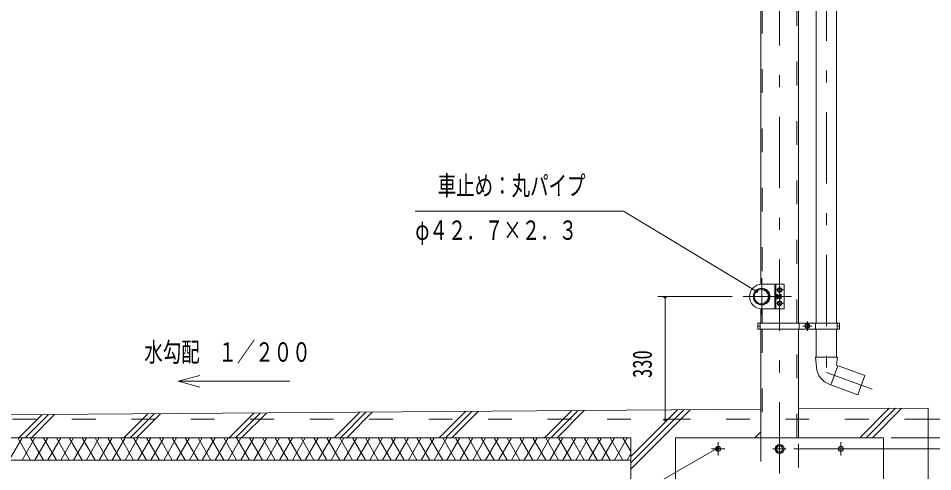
# Model space of a CAD drawing. Units: millimetres, scale not verified. Extents: x -25244 to 25244, y -10500 to 10500.
# Drawn here: x 15674 to 21824, y 891 to 3943 of the extents above; entities that cross this region are included whole.
import ezdxf
from ezdxf.enums import TextEntityAlignment as Align

# ---------------------------------------------------------------- set-up
doc = ezdxf.new("R2010")
doc.units = ezdxf.units.MM
doc.header["$LTSCALE"] = 40
doc.linetypes.add('USER2', pattern=[10, 4, -6])
doc.linetypes.add('USER3', pattern=[24, 12, -5, 2, -5])
for name, color, linetype, lineweight in [('0-6_2-02BOLD', 7, 'Continuous', 18), ('0-7_2-12HIDDEN', 3, 'USER2', 18), ('0-8_2-22CENTER', 3, 'USER3', 18), ('0-9_2-42THIN', 4, 'Continuous', 18), ('0-A_2-52DIM', 3, 'Continuous', 18), ('0-B_2-62HATCH', 2, 'Continuous', 18)]:
    doc.layers.add(name, color=color, linetype=linetype, lineweight=lineweight)
doc.styles.add('ＭＳ ゴシック', font='')
doc.styles.get('ＭＳ ゴシック').set_extended_font_data('MS Gothic')

msp = doc.modelspace()

# ---------------------------------------------------------------- linework, layer by layer
at = {"layer": '0-6_2-02BOLD'}
for p, q in [((20667.45, 5601.43), (20667.45, 2152.13)), ((20921.46, 1891.42), (20921.46, 5601.43)), ((21040.85, 5601.43), (21040.85, 1891.42)), ((21178.35, 1891.42), (21178.35, 5601.43)), ((20769.45, 2152.43), (20769.45, 1987.43)), ((20727.46, 2062.43), (20730.2, 2062.43)), ((20769.45, 2077.15), (20780.7, 2077.15)), ((20780.7, 2062.71), (20769.45, 2062.71)), ((20769.45, 2055.5), (20780.7, 2055.5)), ((20781.95, 2077.43), (20794.46, 2077.43)), ((20794.46, 2062.43), (20781.95, 2062.43)), ((20794.46, 2077.15), (20803.19, 2077.15)), ((20803.19, 2062.71), (20794.46, 2062.71)), ((20667.45, 1987.73), (20667.45, 1891.42)), ((20648.2, 1871.42), (20663.45, 1871.42)), ((20663.45, 1891.42), (20663.45, 1851.43)), ((20667.45, 1851.43), (20667.45, 1119.93)), ((20921.46, 1119.93), (20921.46, 1851.43)), ((20925.46, 1851.43), (20925.46, 1891.42)), ((21036.84, 1891.42), (21036.84, 1851.43)), ((21040.85, 1851.43), (21040.85, 1662.77)), ((21178.35, 1662.77), (21178.35, 1851.43)), ((21182.34, 1851.43), (21182.34, 1891.42)), ((21182.34, 1871.42), (21197.6, 1871.42)), ((21035.85, 1662.77), (21042, 1595.1)), ((21138.82, 1475.83), (21185.84, 1605.04)), ((15044.45, 1269.93), (20667.45, 1311.58)), ((21794.45, 1244.93), (22169.45, 1244.93))]:
    msp.add_line(p, q, dxfattribs=at)
for points in [[(20674.46, 2152.43), (20824.45, 2152.43), (20824.45, 1987.43), (20674.46, 1987.43)], [(20730.2, 2077.43), (20727.46, 2077.43), (20724.96, 2074.93), (20724.96, 2064.93), (20727.46, 2062.43), (20727.46, 2077.43)], [(20780.7, 2055.5), (20781.95, 2057.68), (20781.95, 2082.18), (20780.7, 2084.37), (20769.45, 2084.37)], [(21035.85, 1662.77), (21183.35, 1662.77), (21178.35, 1607.77), (21368.37, 1538.61), (21321.34, 1409.4), (21131.91, 1478.35)], [(20921.46, 1313.47), (21794.45, 1319.93), (21794.45, -1030.07), (18794.46, -1030.07), (18794.46, 494.93), (21794.45, 494.93)], [(19794.45, 969.93), (15044.45, 969.93), (15044.45, 1269.93)], [(19794.45, 494.93), (19794.45, 1119.93), (15044.45, 1119.93)], [(21494.45, 494.93), (21494.45, 1119.93), (20094.45, 1119.93), (20094.45, 494.93)]]:
    msp.add_lwpolyline(points, dxfattribs=at)
for points in [[(20781.95, 2107.71), (20781.95, 2122.15), (20794.46, 2129.36), (20806.96, 2122.15), (20806.96, 2107.71), (20794.46, 2100.5)], [(20781.95, 2017.71), (20794.46, 2010.5), (20806.96, 2017.71), (20806.96, 2032.15), (20794.46, 2039.36), (20781.95, 2032.15)], [(20804.46, 2082.18), (20804.46, 2057.68), (20803.19, 2055.5), (20794.46, 2055.5), (20794.46, 2084.37), (20803.19, 2084.37)], [(20648.2, 1891.42), (21197.6, 1891.42), (21197.6, 1851.43), (20648.2, 1851.43)], [(20968.65, 1864.21), (20981.15, 1856.99), (20993.65, 1864.21), (20993.65, 1878.64), (20981.15, 1885.86), (20968.65, 1878.64)], [(20782.19, 1066.18), (20806.72, 1066.18), (20818.99, 1044.93), (20806.72, 1023.68), (20782.19, 1023.68), (20769.92, 1044.93)]]:
    msp.add_lwpolyline(points, close=True, dxfattribs=at)
for centre, radius in [((20674.46, 2069.93), 56.25), ((20671.58, 2069.93), 53.38), ((20671.58, 2069.93), 47.62), ((20794.46, 2114.93), 15.62), ((20794.46, 2114.93), 12.25), ((20794.46, 2024.93), 15.62), ((20794.46, 2024.93), 12.25), ((20981.15, 1871.42), 15.62), ((20981.15, 1871.42), 12.25), ((20381.95, 1044.93), 17.5), ((20381.95, 1044.93), 15), ((20794.46, 1044.93), 30), ((20794.46, 1044.93), 20.62), ((21206.96, 1044.93), 17.5), ((21206.96, 1044.93), 15)]:
    msp.add_circle(centre, radius, dxfattribs=at)
for centre, radius, start, end in [((20674.46, 2069.93), 82.5, 90, 270), ((20776.16, 2080.76), 5.79, 321.46857, 360), ((20760.68, 2069.93), 21.27, 340.17088, 19.83133), ((20776.17, 2059.1), 5.79, 0, 38.54623), ((20798.66, 2080.76), 5.79, 321.45377, 0), ((20783.18, 2069.93), 21.27, 340.16867, 19.82912), ((20798.66, 2059.1), 5.79, 0, 38.53143), ((21178.94, 1607.55), 137.5, 185.19513, 249.99989)]:
    msp.add_arc(centre, radius, start, end, dxfattribs=at)
at = {"layer": '0-7_2-12HIDDEN'}
for p, q in [((20677.96, 5601.43), (20677.96, 2152.43)), ((20910.95, 1891.42), (20910.95, 5601.43)), ((20761.45, 1987.43), (20761.45, 2152.43)), ((20677.96, 1987.43), (20677.96, 1891.42)), ((20677.96, 1851.43), (20677.96, 1119.93)), ((20910.95, 1119.93), (20910.95, 1851.43)), ((21794.45, 1244.93), (15044.45, 1244.93))]:
    msp.add_line(p, q, dxfattribs=at)
msp.add_lwpolyline([(20667.46, 1119.93), (20667.46, 519.93), (20921.46, 519.93), (20921.46, 1119.93)], dxfattribs=at)
at = {"layer": '0-8_2-22CENTER'}
for p, q in [((20794.46, 6159.93), (20794.46, -1155.07)), ((20674.46, 2194.93), (20674.46, 1944.93)), ((20763.2, 2114.93), (20825.71, 2114.93)), ((20874.45, 2069.93), (20549.46, 2069.93)), ((20827.34, 2024.93), (20763.2, 2024.93)), ((21012.4, 1871.42), (20949.9, 1871.42)), ((20981.15, 1840.18), (20981.15, 1902.67)), ((20381.95, 1089.93), (20381.95, 999.93)), ((21206.96, 999.93), (21206.96, 1089.93)), ((20336.95, 1044.93), (20426.96, 1044.93)), ((20749.46, 1044.93), (20839.46, 1044.93)), ((21251.96, 1044.93), (21161.96, 1044.93))]:
    msp.add_line(p, q, dxfattribs=at)
msp.add_lwpolyline([(21109.6, 6191.68), (21109.6, 1559.63), (21416.46, 1447.94)], dxfattribs=at)
at = {"layer": '0-9_2-42THIN'}
for p, q in [((20725.46, 2075.43), (20730.44, 2075.43)), ((20730.44, 2064.43), (20725.46, 2064.43)), ((20794.46, 2075.43), (20781.95, 2075.43)), ((20781.95, 2064.43), (20794.46, 2064.43))]:
    msp.add_line(p, q, dxfattribs=at)
at = {"layer": '0-A_2-52DIM'}
for p, q in [((20647.54, 2106.41), (20627.54, 2106.41)), ((20474.46, 2069.93), (19974.46, 2069.93)), ((20034.46, 2069.93), (20014.46, 2069.93)), ((20024.46, 2069.93), (20024.46, 1244.93)), ((16895.09, 1538.9), (16750.2, 1500.08)), ((20034.46, 1244.93), (20014.46, 1244.93)), ((21544.46, 1119.93), (22919.46, 1119.93)), ((18562, 8.74), (20377.6, 1049.43)), ((20387.6, 1049.43), (20367.6, 1049.43)), ((20889.46, 1044.93), (22569.45, 1044.93))]:
    msp.add_line(p, q, dxfattribs=at)
for points in [[(18344.46, 2644.93), (19744.46, 2644.93), (20637.54, 2106.41)], [(16895.09, 1461.25), (16750.2, 1500.08), (17500.2, 1500.08)]]:
    msp.add_lwpolyline(points, dxfattribs=at)
for centre in [(20637.54, 2106.41), (20024.46, 2069.93), (20024.46, 1244.93), (20377.6, 1049.43)]:
    msp.add_arc(centre, 10, 180, 0, dxfattribs=at)
at = {"layer": '0-B_2-62HATCH'}
for p, q in [((17883.45, 1119.93), (18055.18, 1291.66)), ((18505.71, 1119.93), (18682.18, 1296.4)), ((18548.14, 1119.93), (18724.93, 1296.72)), ((18767.67, 1297.04), (18590.56, 1119.93)), ((19212.82, 1119.93), (19394.67, 1301.79)), ((19437.42, 1302.11), (19255.24, 1119.93)), ((19480.17, 1302.43), (19297.67, 1119.93)), ((20192.67, 1307.82), (19794.45, 909.61)), ((19794.45, 952.03), (20149.92, 1307.5)), ((19794.45, 994.46), (20107.17, 1307.17)), ((21334.13, 1119.93), (21532.15, 1317.95)), ((21574.91, 1318.27), (21376.56, 1119.93)), ((21418.99, 1119.93), (21617.65, 1318.6)), ((15832.2, 1274.85), (15677.28, 1119.93)), ((15874.95, 1275.17), (15719.71, 1119.93)), ((15762.14, 1119.93), (15917.7, 1275.49)), ((16384.39, 1119.93), (16544.7, 1280.24)), ((16587.44, 1280.56), (16426.82, 1119.93)), ((16469.24, 1119.93), (16630.19, 1280.88)), ((17257.19, 1285.62), (17091.49, 1119.93)), ((17299.94, 1285.95), (17133.92, 1119.93)), ((17176.35, 1119.93), (17342.69, 1286.27)), ((17969.68, 1291.01), (17798.6, 1119.93)), ((18012.43, 1291.33), (17841.03, 1119.93)), ((15699.34, 1119.93), (15612.73, 969.93)), ((15670.47, 1119.93), (15757.07, 969.93)), ((15699.34, 969.93), (15785.94, 1119.93)), ((15843.67, 969.93), (15757.07, 1119.93)), ((15785.94, 969.93), (15872.54, 1119.93)), ((15843.67, 1119.93), (15930.27, 969.93)), ((15959.14, 1119.93), (15872.54, 969.93)), ((16016.88, 969.93), (15930.28, 1119.93)), ((15959.15, 969.93), (16045.74, 1119.93)), ((16016.88, 1119.93), (16103.48, 969.93)), ((16132.35, 1119.93), (16045.74, 969.93)), ((16190.09, 969.93), (16103.48, 1119.93)), ((16132.35, 969.93), (16218.95, 1119.93)), ((16190.09, 1119.93), (16276.69, 969.93)), ((16305.55, 1119.93), (16218.95, 969.93)), ((16363.29, 969.93), (16276.69, 1119.93)), ((16305.55, 969.93), (16392.15, 1119.93)), ((16449.89, 969.93), (16363.29, 1119.93)), ((16478.76, 1119.93), (16392.15, 969.93)), ((16449.89, 1119.93), (16536.49, 969.93)), ((16565.36, 1119.93), (16478.76, 969.93)), ((16623.1, 969.93), (16536.49, 1119.93)), ((16565.36, 969.93), (16651.96, 1119.93)), ((16623.1, 1119.93), (16709.7, 969.93)), ((16738.57, 1119.93), (16651.96, 969.93)), ((16796.3, 969.93), (16709.7, 1119.93)), ((16738.57, 969.93), (16825.17, 1119.93)), ((16796.3, 1119.93), (16882.91, 969.93)), ((16911.77, 1119.93), (16825.17, 969.93)), ((16969.51, 969.93), (16882.91, 1119.93)), ((16911.77, 969.93), (16998.37, 1119.93)), ((16969.51, 1119.93), (17056.11, 969.93)), ((17084.98, 1119.93), (16998.37, 969.93)), ((17142.71, 969.93), (17056.11, 1119.93)), ((17084.98, 969.93), (17171.58, 1119.93)), ((17142.71, 1119.93), (17229.32, 969.93)), ((17258.18, 1119.93), (17171.58, 969.93)), ((17315.92, 969.93), (17229.32, 1119.93)), ((17258.18, 969.93), (17344.79, 1119.93)), ((17315.92, 1119.93), (17402.52, 969.93)), ((17431.39, 1119.93), (17344.79, 969.93)), ((17489.12, 969.93), (17402.52, 1119.93)), ((17431.39, 969.93), (17517.99, 1119.93)), ((17489.12, 1119.93), (17575.72, 969.93)), ((17604.59, 1119.93), (17517.99, 969.93)), ((17662.33, 969.93), (17575.73, 1119.93)), ((17604.59, 969.93), (17691.19, 1119.93)), ((17662.33, 1119.93), (17748.93, 969.93)), ((17777.8, 1119.93), (17691.2, 969.93)), ((17835.53, 969.93), (17748.93, 1119.93)), ((17777.8, 969.93), (17864.4, 1119.93)), ((17835.53, 1119.93), (17922.14, 969.93)), ((17951, 1119.93), (17864.4, 969.93)), ((18008.74, 969.93), (17922.14, 1119.93)), ((17951, 969.93), (18037.61, 1119.93)), ((18008.74, 1119.93), (18095.34, 969.93)), ((18124.21, 1119.93), (18037.61, 969.93)), ((18181.94, 969.93), (18095.34, 1119.93)), ((18124.21, 969.93), (18210.81, 1119.93)), ((18181.94, 1119.93), (18268.55, 969.93)), ((18297.41, 1119.93), (18210.81, 969.93)), ((18355.15, 969.93), (18268.55, 1119.93)), ((18297.42, 969.93), (18384.02, 1119.93)), ((18355.15, 1119.93), (18441.75, 969.93)), ((18470.62, 1119.93), (18384.02, 969.93)), ((18528.36, 969.93), (18441.75, 1119.93)), ((18470.62, 969.93), (18557.22, 1119.93)), ((18614.96, 969.93), (18528.36, 1119.93)), ((18643.82, 1119.93), (18557.22, 969.93)), ((18614.96, 1119.93), (18701.56, 969.93)), ((18730.43, 1119.93), (18643.82, 969.93)), ((18788.16, 969.93), (18701.56, 1119.93)), ((18730.43, 969.93), (18817.03, 1119.93)), ((18788.16, 1119.93), (18874.77, 969.93)), ((18903.63, 1119.93), (18817.03, 969.93)), ((18961.37, 969.93), (18874.77, 1119.93)), ((18903.63, 969.93), (18990.24, 1119.93)), ((18961.37, 1119.93), (19047.97, 969.93)), ((19076.84, 1119.93), (18990.24, 969.93)), ((19134.57, 969.93), (19047.97, 1119.93)), ((19076.84, 969.93), (19163.44, 1119.93)), ((19134.58, 1119.93), (19221.18, 969.93)), ((19250.04, 1119.93), (19163.44, 969.93)), ((19307.78, 969.93), (19221.18, 1119.93)), ((19250.04, 969.93), (19336.64, 1119.93)), ((19307.78, 1119.93), (19394.38, 969.93)), ((19423.25, 1119.93), (19336.64, 969.93)), ((19480.99, 969.93), (19394.38, 1119.93)), ((19423.25, 969.93), (19509.85, 1119.93)), ((19480.99, 1119.93), (19567.58, 969.93)), ((19596.45, 1119.93), (19509.85, 969.93)), ((19654.19, 969.93), (19567.58, 1119.93)), ((19596.46, 969.93), (19683.05, 1119.93)), ((19654.19, 1119.93), (19740.79, 969.93)), ((19769.66, 1119.93), (19683.05, 969.93)), ((19794.45, 1026.98), (19740.79, 1119.93)), ((20667.45, 1160.36), (20627.03, 1119.93)), ((19769.66, 969.93), (19794.45, 1012.88))]:
    msp.add_line(p, q, dxfattribs=at)

# ---------------------------------------------------------------- texts
at = {"layer": '0-A_2-52DIM', "color": 7, "style": 'ＭＳ ゴシック', "width": 0.7}
for s, p in [('車止め：丸パイプ', (18494.46, 2712.7)), ('φ４２．７×２．３', (18344.46, 2412.7)), ('水勾配\u3000１／２００', (16521.73, 1592.84))]:
    msp.add_text(s, height=130.2, dxfattribs=at).set_placement(p, align=Align.BOTTOM_LEFT)
msp.add_text('330', height=130.2, rotation=90, dxfattribs=at).set_placement((19974.46, 1522.6), align=Align.BOTTOM_LEFT)

doc.saveas('drawing.dxf')
